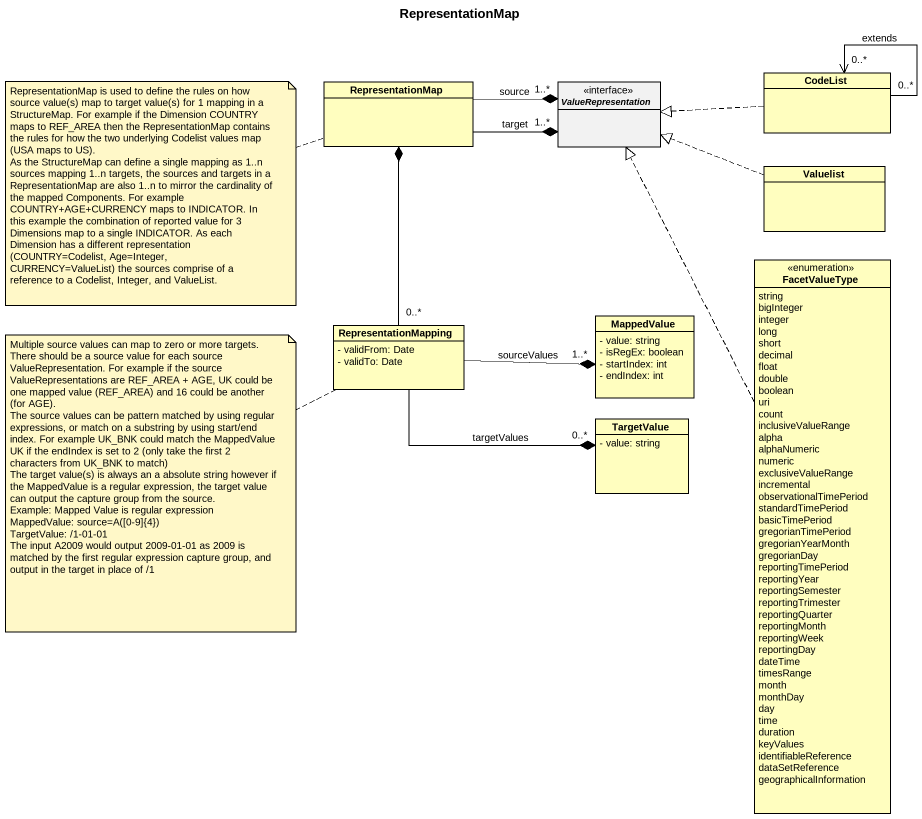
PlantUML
@startuml
title RepresentationMap
hide circle
hide empty members
skinparam classAttributeIconSize 0
class RepresentationMap #FFFEBF
interface ValueRepresentation
class CodeList #FFFEBF
class Valuelist #FFFEBF
enum FacetValueType #FFFEBF {
  string
  bigInteger
  integer
  long
  short
  decimal
  float
  double
  boolean
  uri
  count
  inclusiveValueRange
  alpha
  alphaNumeric
  numeric
  exclusiveValueRange
  incremental
  observationalTimePeriod
  standardTimePeriod
  basicTimePeriod
  gregorianTimePeriod
  gregorianYearMonth
  gregorianDay
  reportingTimePeriod
  reportingYear
  reportingSemester
  reportingTrimester
  reportingQuarter
  reportingMonth
  reportingWeek
  reportingDay
  dateTime
  timesRange
  month
  monthDay
  day
  time
  duration
  keyValues
  identifiableReference
  dataSetReference
  geographicalInformation
}
class RepresentationMapping #FFFEBF {
  - validFrom: Date
  - validTo: Date
}
class MappedValue #FFFEBF {
  - value: string
  - isRegEx: boolean
  - startIndex: int
  - endIndex: int
}
class TargetValue #FFFEBF {
  - value: string
}
RepresentationMap -right-* "1..*" ValueRepresentation : target
RepresentationMap -right-* "1..*" ValueRepresentation : source
CodeList .left.|> ValueRepresentation
CodeList "0..*" --> "0..*" CodeList : extends
Valuelist .left.|> ValueRepresentation
FacetValueType .up.|> ValueRepresentation
RepresentationMapping "0..*" -up-* RepresentationMap
RepresentationMapping -right-* "1..*" MappedValue : sourceValues
RepresentationMapping -right-* "0..*" TargetValue : targetValues
note left of RepresentationMap
  RepresentationMap is used to define the rules on how source value(s) map to target value(s) for 1 mapping in a StructureMap. For example if the Dimension COUNTRY maps to REF_AREA then the RepresentationMap contains the rules for how the two underlying Codelist values map (USA maps to US).
  As the StructureMap can define a single mapping as 1..n sources mapping 1..n targets, the sources and targets in a RepresentationMap are also 1..n to mirror the cardinality of the mapped Components. For example COUNTRY+AGE+CURRENCY maps to INDICATOR. In this example the combination of reported value for 3 Dimensions map to a single INDICATOR. As each Dimension has a different representation (COUNTRY=Codelist, Age=Integer, CURRENCY=ValueList) the sources comprise of a reference to a Codelist, Integer, and ValueList.
end note
note left of RepresentationMapping
  Multiple source values can map to zero or more targets. There should be a source value for each source ValueRepresentation. For example if the source ValueRepresentations are REF_AREA + AGE, UK could be one mapped value (REF_AREA) and 16 could be another (for AGE).
  The source values can be pattern matched by using regular expressions, or match on a substring by using start/end index. For example UK_BNK could match the MappedValue UK if the endIndex is set to 2 (only take the first 2 characters from UK_BNK to match)
  The target value(s) is always an a absolute string however if the MappedValue is a regular expression, the target value can output the capture group from the source.
  Example: Mapped Value is regular expression
  MappedValue: source=A([0-9]{4})
  TargetValue: /1-01-01
  The input A2009 would output 2009-01-01 as 2009 is matched by the first regular expression capture group, and output in the target in place of /1
end note
@enduml
